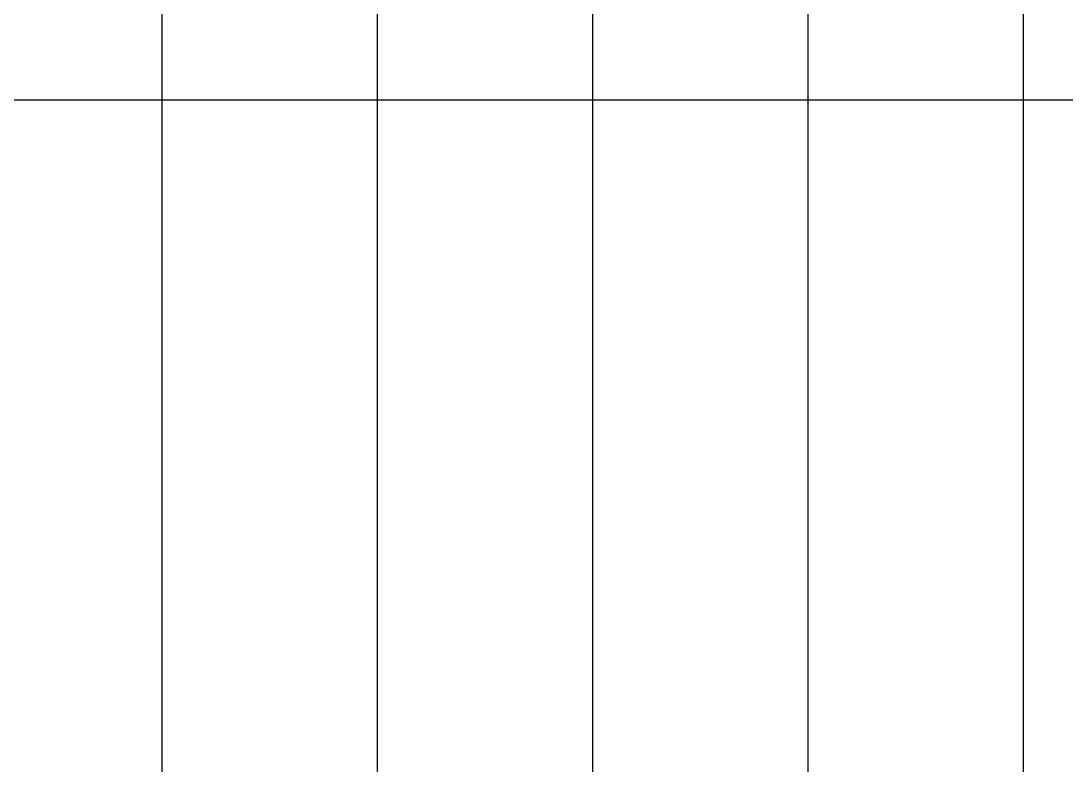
# Model space of a CAD drawing. Header units: inches. Extents: x -1316 to 22433, y -200 to 8737.
# Drawn here: x 246.27 to 253.54, y 825.06 to 830.24 of the extents above; entities that cross this region are included whole.
import ezdxf
from ezdxf.enums import TextEntityAlignment as Align

# ---------------------------------------------------------------- set-up
doc = ezdxf.new("R2010")
doc.units = ezdxf.units.IN
doc.header["$LTSCALE"] = 10
doc.header["$MEASUREMENT"] = 0
doc.layers.get('0').update_dxf_attribs({"linetype": 'CONTINUOUS'})
doc.layers.add('S-ROOF', color=2, linetype='CONTINUOUS')
doc.layers.add('S-WALL', color=6, linetype='CONTINUOUS')
doc.styles.add('style1', font='arial.ttf')

# ---------------------------------------------------------------- blocks, each defined once
blk = doc.blocks.new('*U660')
at = {"layer": 'S-WALL'}
for p, q in [((-30.60942, 110.78519), (-30.60942, 17.28519)), ((-32.10942, 109.28519), (-32.10942, 17.28519)), ((-29.10942, 109.28519), (-29.10942, 17.28519)), ((-33.60942, 100.03519), (-33.60942, 17.28519)), ((-27.60942, 100.03519), (-27.60942, 17.28519))]:
    blk.add_line(p, q, dxfattribs=at)
blk = doc.blocks.new('*U497')
blk.add_lwpolyline([(-0.46875, 0), (-2.38543, 0), (-2.38543, -0.66291), (-2.27179, -0.66291), (-2.27179, 0)])
at = {"style": 'style1', "flags": 4}
for tag, p in [('SHEET', (-0.00164, 0.04634)), ('VIEW', (-0.03811, -0.26521))]:
    blk.add_attdef(tag, text='', height=0.1875, dxfattribs=at).set_placement(p, align=Align.CENTER)

msp = doc.modelspace()

# ---------------------------------------------------------------- block references
at = {"xscale": 12, "yscale": 12, "zscale": 12}
msp.add_blockref('*U497', (267.61222, 829.6917), dxfattribs=at)
at = {"layer": 'S-ROOF'}
msp.add_blockref('*U660', (280.85632, 760.64967), dxfattribs=at)

doc.saveas('drawing.dxf')
